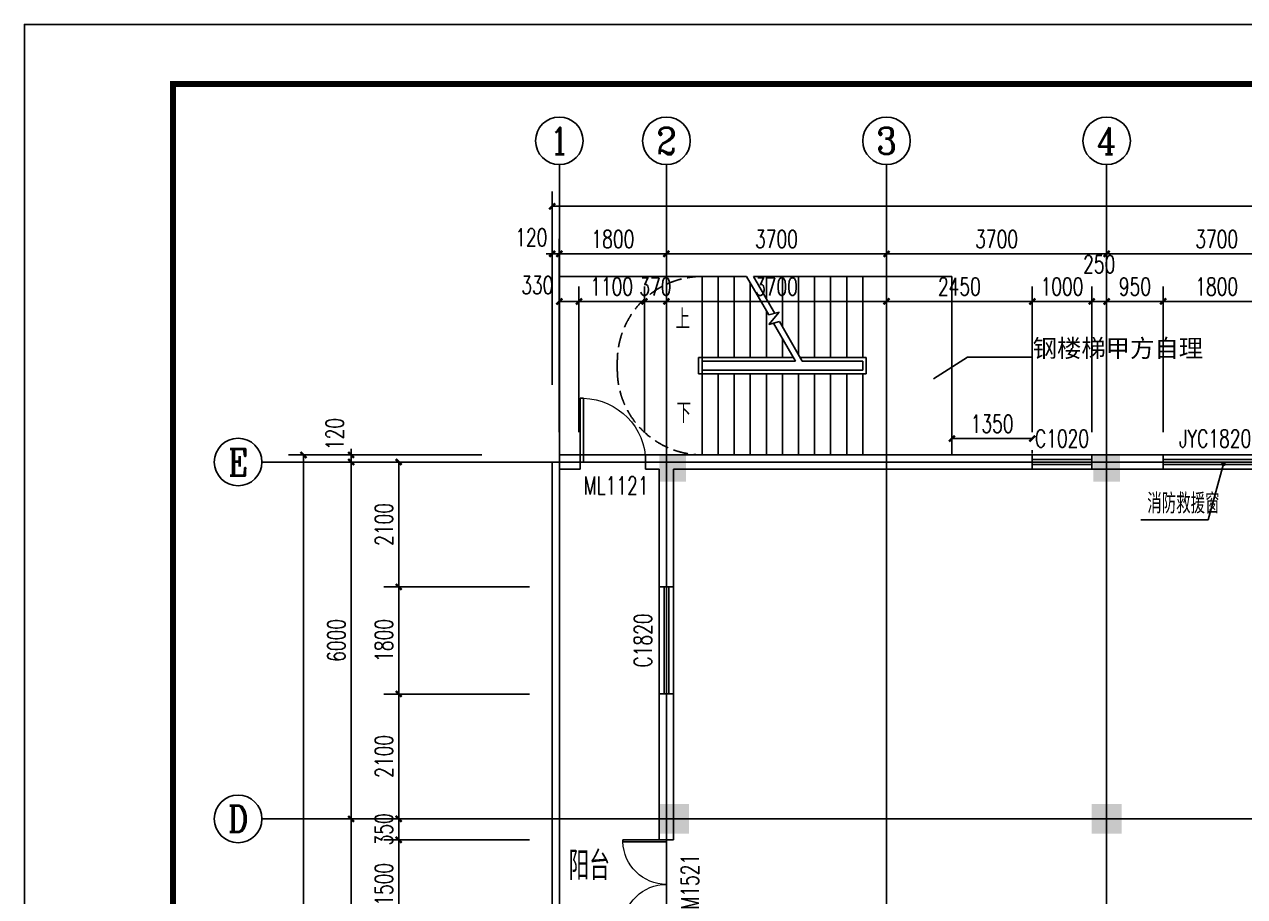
# Model space of a CAD drawing. Extents: x -522490 to 417652, y 450811 to 1108047.
# Drawn here: x 343352 to 363863, y 804583 to 819246 of the extents above; entities that cross this region are included whole.
import ezdxf
from ezdxf.enums import TextEntityAlignment as Align

# ---------------------------------------------------------------- set-up
doc = ezdxf.new("R2010")
doc.units = 0
doc.header["$LTSCALE"] = 1000
doc.header["$MEASUREMENT"] = 0
doc.linetypes.add('DASH', pattern=[0.35, 0.25, -0.1])
for name, color, linetype in [('46', 7, 'Continuous'), ('AXIS', 3, 'Continuous'), ('AXIS_TEXT', 7, 'Continuous'), ('COLU_HATCH', 2, 'Continuous'), ('DIM_LEAD', 3, 'Continuous'), ('DIM_SYMB', 3, 'Continuous'), ('DOTE', 1, 'Continuous'), ('PUB_DIM', 3, 'Continuous'), ('PUB_TEXT', 7, 'Continuous'), ('PUB_TITLE', 4, 'Continuous'), ('STAIR', 2, 'Continuous'), ('WALL', 9, 'Continuous'), ('WINDOW', 4, 'Continuous'), ('WINDOW_TEXT', 7, 'Continuous')]:
    doc.layers.add(name, color=color, linetype=linetype)
doc.styles.add('_TCH_AXIS', font='COMPLEX', dxfattribs={"bigfont": 'GBCBIG'})
doc.styles.add('_TCH_DIM', font='SIMPLEX', dxfattribs={"bigfont": 'GBCBIG'})
doc.styles.add('_TCH_DIM_T3', font='SIMPLEX', dxfattribs={"width": 0.705882, "bigfont": 'GBCBIG'})
doc.styles.add('_TCH_WINDOW', font='SIMPLEX', dxfattribs={"bigfont": 'GBCBIG'})
doc.styles.add('COMPLEX', font='COMPLEX')
doc.styles.get("Standard").update_dxf_attribs({"font": 'gbenor.shx', "bigfont": 'gbcbig.shx'})
doc.styles.add('宋体', font='')
doc.styles.get('宋体').set_extended_font_data('SimSun')
doc.dimstyles.new('_TCH_ARCH&&100', dxfattribs={"dimtxt": 297.5, "dimasz": 100, "dimexe": 250, "dimexo": 300, "dimgap": 100, "dimtad": 1, "dimdec": 0, "dimzin": 0, "dimdsep": 46, "dimtxsty": '_TCH_DIM_T3', "dimblk": 'ARCHTICK', "dimcen": 0.09, "dimclrt": 7, "dimazin": 2, "dimtfac": 1, "dimtdec": 0, "dimtix": 1, "dimtmove": 2, "dimatfit": 3, "dimfxl": 0, "dimtolj": 1, "dimtzin": 0, "dimarcsym": 0})

# ---------------------------------------------------------------- blocks, each defined once
blk = doc.blocks.new('zhu11')
at = {"layer": 'COLU_HATCH'}
for points in [[(232151, 815708), (232151, 816158), (231701, 816158), (231701, 815708)], [(239446, 815708), (239446, 816158), (238996, 816158), (238996, 815708)], [(232201, 809788), (232201, 810288), (231701, 810288), (231701, 809788)], [(239471, 809788), (239471, 810288), (238971, 810288), (238971, 809788)]]:
    blk.add_hatch(color=256, dxfattribs=at).paths.add_polyline_path(points)
blk = doc.blocks.new('GGGGG')
at = {"linetype": 'DASH'}
blk.add_lwpolyline([(353319, 849225), (353319, 849075)], dxfattribs=at)
for centre, start, end in [((354744, 849225), 89.9998, 180), ((354744, 849075), 180, 270.0002)]:
    blk.add_arc(centre, 1425, start, end, dxfattribs=at)
blk = doc.blocks.new('_ArchTick')
at = {"color": 0, "linetype": 'ByBlock', "const_width": 0.4}
blk.add_lwpolyline([(-0.5, -0.5), (0.5, 0.5)], dxfattribs=at)
blk = doc.blocks.new('*D242')
at = {"layer": 'Defpoints', "color": 0}
for p in [(358944, 812389), (360294, 812389), (360294, 812282)]:
    blk.add_point(p, dxfattribs=at)
at = {"layer": 'PUB_DIM', "color": 0, "lineweight": -2}
for p, q in [((358944, 812282), (360294, 812282)), ((358944, 812089), (358944, 812032)), ((360294, 812089), (360294, 812032))]:
    blk.add_line(p, q, dxfattribs=at)
at = {"layer": 'PUB_DIM', "color": 0, "lineweight": -2, "xscale": 100, "yscale": 100, "zscale": 100, "rotation": 180}
blk.add_blockref('_ArchTick', (358944, 812282), dxfattribs=at)
at = {"layer": 'PUB_DIM', "color": 0, "lineweight": -2, "xscale": 100, "yscale": 100, "zscale": 100}
blk.add_blockref('_ArchTick', (360294, 812282), dxfattribs=at)
at = {"layer": 'PUB_DIM', "color": 7, "insert": (359619, 812531), "char_height": 297.5, "attachment_point": 5, "style": '_TCH_DIM_T3'}
blk.add_mtext('\\A1;1350', dxfattribs=at)
blk = doc.blocks.new('*D418')
at = {"layer": 'AXIS', "color": 0, "lineweight": -2}
for p, q in [((351844, 805539), (349394, 805539)), ((349644, 804039), (349644, 805539)), ((351844, 804039), (349394, 804039))]:
    blk.add_line(p, q, dxfattribs=at)
at = {"layer": 'Defpoints', "color": 0}
for p in [(349644, 805539), (352144, 805539), (352144, 804039)]:
    blk.add_point(p, dxfattribs=at)
at = {"layer": 'AXIS', "color": 0, "lineweight": -2, "xscale": 100, "yscale": 100, "zscale": 100}
for p, rotation in [((349644, 805539), 90), ((349644, 804039), 270)]:
    blk.add_blockref('_ArchTick', p, dxfattribs=dict(at, rotation=rotation))
at = {"layer": 'AXIS', "color": 7, "insert": (349396, 804789), "char_height": 297.5, "attachment_point": 5, "rotation": 90, "style": '_TCH_DIM_T3'}
blk.add_mtext('\\A1;1500', dxfattribs=at)
blk = doc.blocks.new('*D419')
at = {"layer": 'AXIS', "color": 0, "lineweight": -2}
for p, q in [((351844, 805889), (349394, 805889)), ((349644, 805889), (349644, 805989)), ((349644, 805539), (349644, 805889)), ((351844, 805539), (349394, 805539)), ((349644, 805539), (349644, 805439))]:
    blk.add_line(p, q, dxfattribs=at)
at = {"layer": 'Defpoints', "color": 0}
for p in [(349644, 805889), (352144, 805889), (352144, 805539)]:
    blk.add_point(p, dxfattribs=at)
at = {"layer": 'AXIS', "color": 0, "lineweight": -2, "xscale": 100, "yscale": 100, "zscale": 100}
for p, rotation in [((349644, 805889), 270), ((349644, 805539), 90)]:
    blk.add_blockref('_ArchTick', p, dxfattribs=dict(at, rotation=rotation))
at = {"layer": 'AXIS', "color": 7, "insert": (349396, 805714), "char_height": 297.5, "attachment_point": 5, "rotation": 90, "style": '_TCH_DIM_T3'}
blk.add_mtext('\\A1;350', dxfattribs=at)
blk = doc.blocks.new('*D420')
at = {"layer": 'AXIS', "color": 0, "lineweight": -2}
for p, q in [((351844, 807989), (349394, 807989)), ((349644, 805889), (349644, 807989)), ((351844, 805889), (349394, 805889))]:
    blk.add_line(p, q, dxfattribs=at)
at = {"layer": 'Defpoints', "color": 0}
for p in [(349644, 807989), (352144, 807989), (352144, 805889)]:
    blk.add_point(p, dxfattribs=at)
at = {"layer": 'AXIS', "color": 0, "lineweight": -2, "xscale": 100, "yscale": 100, "zscale": 100}
for p, rotation in [((349644, 807989), 90), ((349644, 805889), 270)]:
    blk.add_blockref('_ArchTick', p, dxfattribs=dict(at, rotation=rotation))
at = {"layer": 'AXIS', "color": 7, "insert": (349396, 806939), "char_height": 297.5, "attachment_point": 5, "rotation": 90, "style": '_TCH_DIM_T3'}
blk.add_mtext('\\A1;2100', dxfattribs=at)
blk = doc.blocks.new('*D421')
at = {"layer": 'AXIS', "color": 0, "lineweight": -2}
for p, q in [((351844, 809789), (349394, 809789)), ((349644, 807989), (349644, 809789)), ((351844, 807989), (349394, 807989))]:
    blk.add_line(p, q, dxfattribs=at)
at = {"layer": 'Defpoints', "color": 0}
for p in [(349644, 809789), (352144, 809789), (352144, 807989)]:
    blk.add_point(p, dxfattribs=at)
at = {"layer": 'AXIS', "color": 0, "lineweight": -2, "xscale": 100, "yscale": 100, "zscale": 100}
for p, rotation in [((349644, 809789), 90), ((349644, 807989), 270)]:
    blk.add_blockref('_ArchTick', p, dxfattribs=dict(at, rotation=rotation))
at = {"layer": 'AXIS', "color": 7, "insert": (349396, 808889), "char_height": 297.5, "attachment_point": 5, "rotation": 90, "style": '_TCH_DIM_T3'}
blk.add_mtext('\\A1;1800', dxfattribs=at)
blk = doc.blocks.new('*D422')
at = {"layer": 'AXIS', "color": 0, "lineweight": -2}
for p, q in [((351844, 811889), (349394, 811889)), ((349644, 809789), (349644, 811889)), ((351844, 809789), (349394, 809789))]:
    blk.add_line(p, q, dxfattribs=at)
at = {"layer": 'Defpoints', "color": 0}
for p in [(349644, 811889), (352144, 811889), (352144, 809789)]:
    blk.add_point(p, dxfattribs=at)
at = {"layer": 'AXIS', "color": 0, "lineweight": -2, "xscale": 100, "yscale": 100, "zscale": 100}
for p, rotation in [((349644, 811889), 90), ((349644, 809789), 270)]:
    blk.add_blockref('_ArchTick', p, dxfattribs=dict(at, rotation=rotation))
at = {"layer": 'AXIS', "color": 7, "insert": (349396, 810839), "char_height": 297.5, "attachment_point": 5, "rotation": 90, "style": '_TCH_DIM_T3'}
blk.add_mtext('\\A1;2100', dxfattribs=at)
blk = doc.blocks.new('*D426')
at = {"layer": 'AXIS', "color": 0, "lineweight": -2}
for p, q in [((351044, 805889), (348594, 805889)), ((348844, 799489), (348844, 805889)), ((351044, 799489), (348594, 799489))]:
    blk.add_line(p, q, dxfattribs=at)
at = {"layer": 'Defpoints', "color": 0}
for p in [(348844, 805889), (351344, 805889), (351344, 799489)]:
    blk.add_point(p, dxfattribs=at)
at = {"layer": 'AXIS', "color": 0, "lineweight": -2, "xscale": 100, "yscale": 100, "zscale": 100}
for p, rotation in [((348844, 805889), 90), ((348844, 799489), 270)]:
    blk.add_blockref('_ArchTick', p, dxfattribs=dict(at, rotation=rotation))
at = {"layer": 'AXIS', "color": 7, "insert": (348596, 802689), "char_height": 297.5, "attachment_point": 5, "rotation": 90, "style": '_TCH_DIM_T3'}
blk.add_mtext('\\A1;6400', dxfattribs=at)
blk = doc.blocks.new('*D427')
at = {"layer": 'AXIS', "color": 0, "lineweight": -2}
for p, q in [((351044, 811889), (348594, 811889)), ((348844, 805889), (348844, 811889)), ((351044, 805889), (348594, 805889))]:
    blk.add_line(p, q, dxfattribs=at)
at = {"layer": 'Defpoints', "color": 0}
for p in [(348844, 811889), (351344, 811889), (351344, 805889)]:
    blk.add_point(p, dxfattribs=at)
at = {"layer": 'AXIS', "color": 0, "lineweight": -2, "xscale": 100, "yscale": 100, "zscale": 100}
for p, rotation in [((348844, 811889), 90), ((348844, 805889), 270)]:
    blk.add_blockref('_ArchTick', p, dxfattribs=dict(at, rotation=rotation))
at = {"layer": 'AXIS', "color": 7, "insert": (348596, 808889), "char_height": 297.5, "attachment_point": 5, "rotation": 90, "style": '_TCH_DIM_T3'}
blk.add_mtext('\\A1;6000', dxfattribs=at)
blk = doc.blocks.new('*D428')
at = {"layer": 'AXIS', "color": 0, "lineweight": -2}
for p, q in [((348844, 812009), (348844, 812109)), ((351044, 812009), (348594, 812009)), ((351044, 811889), (348594, 811889)), ((348844, 811889), (348844, 812009)), ((348844, 811889), (348844, 811789))]:
    blk.add_line(p, q, dxfattribs=at)
at = {"layer": 'Defpoints', "color": 0}
for p in [(348844, 812009), (351344, 812009), (351344, 811889)]:
    blk.add_point(p, dxfattribs=at)
at = {"layer": 'AXIS', "color": 0, "lineweight": -2, "xscale": 100, "yscale": 100, "zscale": 100}
for p, rotation in [((348844, 812009), 270), ((348844, 811889), 90)]:
    blk.add_blockref('_ArchTick', p, dxfattribs=dict(at, rotation=rotation))
at = {"layer": 'AXIS', "color": 7, "insert": (348569, 812359), "char_height": 297.5, "attachment_point": 5, "rotation": 90, "style": '_TCH_DIM_T3'}
blk.add_mtext('\\A1;120', dxfattribs=at)
blk = doc.blocks.new('*D429')
at = {"layer": 'AXIS', "color": 0, "lineweight": -2}
for p, q in [((351044, 812009), (347794, 812009)), ((348044, 784769), (348044, 812009)), ((351044, 784769), (347794, 784769))]:
    blk.add_line(p, q, dxfattribs=at)
at = {"layer": 'Defpoints', "color": 0}
for p in [(348044, 812009), (351344, 812009), (351344, 784769)]:
    blk.add_point(p, dxfattribs=at)
at = {"layer": 'AXIS', "color": 0, "lineweight": -2, "xscale": 100, "yscale": 100, "zscale": 100}
for p, rotation in [((348044, 812009), 90), ((348044, 784769), 270)]:
    blk.add_blockref('_ArchTick', p, dxfattribs=dict(at, rotation=rotation))
at = {"layer": 'AXIS', "color": 7, "insert": (347796, 798389), "char_height": 297.5, "attachment_point": 5, "rotation": 90, "style": '_TCH_DIM_T3'}
blk.add_mtext('\\A1;27240', dxfattribs=at)
blk = doc.blocks.new('*D430')
at = {"layer": 'AXIS', "color": 0, "lineweight": -2}
for p, q in [((352344, 812389), (352344, 814839)), ((352674, 812389), (352674, 814839)), ((352344, 814589), (352674, 814589))]:
    blk.add_line(p, q, dxfattribs=at)
at = {"layer": 'Defpoints', "color": 0}
for p in [(352674, 814589), (352344, 812089), (352674, 812089)]:
    blk.add_point(p, dxfattribs=at)
at = {"layer": 'AXIS', "color": 0, "lineweight": -2, "xscale": 100, "yscale": 100, "zscale": 100, "rotation": 180}
blk.add_blockref('_ArchTick', (352344, 814589), dxfattribs=at)
at = {"layer": 'AXIS', "color": 0, "lineweight": -2, "xscale": 100, "yscale": 100, "zscale": 100}
blk.add_blockref('_ArchTick', (352674, 814589), dxfattribs=at)
at = {"layer": 'AXIS', "color": 7, "insert": (351974, 814864), "char_height": 297.5, "attachment_point": 5, "style": '_TCH_DIM_T3'}
blk.add_mtext('\\A1;330', dxfattribs=at)
blk = doc.blocks.new('*D431')
at = {"layer": 'AXIS', "color": 0, "lineweight": -2}
for p, q in [((352674, 812389), (352674, 814839)), ((353774, 812389), (353774, 814839)), ((352674, 814589), (353774, 814589))]:
    blk.add_line(p, q, dxfattribs=at)
at = {"layer": 'Defpoints', "color": 0}
for p in [(353774, 814589), (352674, 812089), (353774, 812089)]:
    blk.add_point(p, dxfattribs=at)
at = {"layer": 'AXIS', "color": 0, "lineweight": -2, "xscale": 100, "yscale": 100, "zscale": 100, "rotation": 180}
blk.add_blockref('_ArchTick', (352674, 814589), dxfattribs=at)
at = {"layer": 'AXIS', "color": 0, "lineweight": -2, "xscale": 100, "yscale": 100, "zscale": 100}
blk.add_blockref('_ArchTick', (353774, 814589), dxfattribs=at)
at = {"layer": 'AXIS', "color": 7, "insert": (353224, 814838), "char_height": 297.5, "attachment_point": 5, "style": '_TCH_DIM_T3'}
blk.add_mtext('\\A1;1100', dxfattribs=at)
blk = doc.blocks.new('*D432')
at = {"layer": 'AXIS', "color": 0, "lineweight": -2}
for p, q in [((353774, 812389), (353774, 814839)), ((354144, 812389), (354144, 814839)), ((353774, 814589), (353674, 814589)), ((353774, 814589), (354144, 814589)), ((354144, 814589), (354244, 814589))]:
    blk.add_line(p, q, dxfattribs=at)
at = {"layer": 'Defpoints', "color": 0}
for p in [(354144, 814589), (353774, 812089), (354144, 812089)]:
    blk.add_point(p, dxfattribs=at)
at = {"layer": 'AXIS', "color": 0, "lineweight": -2, "xscale": 100, "yscale": 100, "zscale": 100}
blk.add_blockref('_ArchTick', (353774, 814589), dxfattribs=at)
at = {"layer": 'AXIS', "color": 0, "lineweight": -2, "xscale": 100, "yscale": 100, "zscale": 100, "rotation": 180}
blk.add_blockref('_ArchTick', (354144, 814589), dxfattribs=at)
at = {"layer": 'AXIS', "color": 7, "insert": (353959, 814838), "char_height": 297.5, "attachment_point": 5, "style": '_TCH_DIM_T3'}
blk.add_mtext('\\A1;370', dxfattribs=at)
blk = doc.blocks.new('*D433')
at = {"layer": 'AXIS', "color": 0, "lineweight": -2}
for p, q in [((354144, 812389), (354144, 814839)), ((357844, 812389), (357844, 814839)), ((354144, 814589), (357844, 814589))]:
    blk.add_line(p, q, dxfattribs=at)
at = {"layer": 'Defpoints', "color": 0}
for p in [(357844, 814589), (354144, 812089), (357844, 812089)]:
    blk.add_point(p, dxfattribs=at)
at = {"layer": 'AXIS', "color": 0, "lineweight": -2, "xscale": 100, "yscale": 100, "zscale": 100, "rotation": 180}
blk.add_blockref('_ArchTick', (354144, 814589), dxfattribs=at)
at = {"layer": 'AXIS', "color": 0, "lineweight": -2, "xscale": 100, "yscale": 100, "zscale": 100}
blk.add_blockref('_ArchTick', (357844, 814589), dxfattribs=at)
at = {"layer": 'AXIS', "color": 7, "insert": (355994, 814838), "char_height": 297.5, "attachment_point": 5, "style": '_TCH_DIM_T3'}
blk.add_mtext('\\A1;3700', dxfattribs=at)
blk = doc.blocks.new('*D434')
at = {"layer": 'AXIS', "color": 0, "lineweight": -2}
for p, q in [((357844, 812389), (357844, 814839)), ((360294, 812389), (360294, 814839)), ((357844, 814589), (360294, 814589))]:
    blk.add_line(p, q, dxfattribs=at)
at = {"layer": 'Defpoints', "color": 0}
for p in [(360294, 814589), (357844, 812089), (360294, 812089)]:
    blk.add_point(p, dxfattribs=at)
at = {"layer": 'AXIS', "color": 0, "lineweight": -2, "xscale": 100, "yscale": 100, "zscale": 100, "rotation": 180}
blk.add_blockref('_ArchTick', (357844, 814589), dxfattribs=at)
at = {"layer": 'AXIS', "color": 0, "lineweight": -2, "xscale": 100, "yscale": 100, "zscale": 100}
blk.add_blockref('_ArchTick', (360294, 814589), dxfattribs=at)
at = {"layer": 'AXIS', "color": 7, "insert": (359069, 814838), "char_height": 297.5, "attachment_point": 5, "style": '_TCH_DIM_T3'}
blk.add_mtext('\\A1;2450', dxfattribs=at)
blk = doc.blocks.new('*D435')
at = {"layer": 'AXIS', "color": 0, "lineweight": -2}
for p, q in [((360294, 812389), (360294, 814839)), ((361294, 812389), (361294, 814839)), ((360294, 814589), (361294, 814589))]:
    blk.add_line(p, q, dxfattribs=at)
at = {"layer": 'Defpoints', "color": 0}
for p in [(361294, 814589), (360294, 812089), (361294, 812089)]:
    blk.add_point(p, dxfattribs=at)
at = {"layer": 'AXIS', "color": 0, "lineweight": -2, "xscale": 100, "yscale": 100, "zscale": 100, "rotation": 180}
blk.add_blockref('_ArchTick', (360294, 814589), dxfattribs=at)
at = {"layer": 'AXIS', "color": 0, "lineweight": -2, "xscale": 100, "yscale": 100, "zscale": 100}
blk.add_blockref('_ArchTick', (361294, 814589), dxfattribs=at)
at = {"layer": 'AXIS', "color": 7, "insert": (360794, 814838), "char_height": 297.5, "attachment_point": 5, "style": '_TCH_DIM_T3'}
blk.add_mtext('\\A1;1000', dxfattribs=at)
blk = doc.blocks.new('*D436')
at = {"layer": 'AXIS', "color": 0, "lineweight": -2}
for p, q in [((361294, 812389), (361294, 814839)), ((361544, 812389), (361544, 814839)), ((361294, 814589), (361544, 814589))]:
    blk.add_line(p, q, dxfattribs=at)
at = {"layer": 'Defpoints', "color": 0}
for p in [(361544, 814589), (361294, 812089), (361544, 812089)]:
    blk.add_point(p, dxfattribs=at)
at = {"layer": 'AXIS', "color": 0, "lineweight": -2, "xscale": 100, "yscale": 100, "zscale": 100, "rotation": 180}
blk.add_blockref('_ArchTick', (361294, 814589), dxfattribs=at)
at = {"layer": 'AXIS', "color": 0, "lineweight": -2, "xscale": 100, "yscale": 100, "zscale": 100}
blk.add_blockref('_ArchTick', (361544, 814589), dxfattribs=at)
at = {"layer": 'AXIS', "color": 7, "insert": (361419, 815214), "char_height": 297.5, "attachment_point": 5, "style": '_TCH_DIM_T3'}
blk.add_mtext('\\A1;250', dxfattribs=at)
blk = doc.blocks.new('*D437')
at = {"layer": 'AXIS', "color": 0, "lineweight": -2}
for p, q in [((361544, 812389), (361544, 814839)), ((362494, 812389), (362494, 814839)), ((361544, 814589), (362494, 814589))]:
    blk.add_line(p, q, dxfattribs=at)
at = {"layer": 'Defpoints', "color": 0}
for p in [(362494, 814589), (361544, 812089), (362494, 812089)]:
    blk.add_point(p, dxfattribs=at)
at = {"layer": 'AXIS', "color": 0, "lineweight": -2, "xscale": 100, "yscale": 100, "zscale": 100, "rotation": 180}
blk.add_blockref('_ArchTick', (361544, 814589), dxfattribs=at)
at = {"layer": 'AXIS', "color": 0, "lineweight": -2, "xscale": 100, "yscale": 100, "zscale": 100}
blk.add_blockref('_ArchTick', (362494, 814589), dxfattribs=at)
at = {"layer": 'AXIS', "color": 7, "insert": (362019, 814838), "char_height": 297.5, "attachment_point": 5, "style": '_TCH_DIM_T3'}
blk.add_mtext('\\A1;950', dxfattribs=at)
blk = doc.blocks.new('*D438')
at = {"layer": 'AXIS', "color": 0, "lineweight": -2}
for p, q in [((362494, 812389), (362494, 814839)), ((364294, 812389), (364294, 814839)), ((362494, 814589), (364294, 814589))]:
    blk.add_line(p, q, dxfattribs=at)
at = {"layer": 'Defpoints', "color": 0}
for p in [(364294, 814589), (362494, 812089), (364294, 812089)]:
    blk.add_point(p, dxfattribs=at)
at = {"layer": 'AXIS', "color": 0, "lineweight": -2, "xscale": 100, "yscale": 100, "zscale": 100, "rotation": 180}
blk.add_blockref('_ArchTick', (362494, 814589), dxfattribs=at)
at = {"layer": 'AXIS', "color": 0, "lineweight": -2, "xscale": 100, "yscale": 100, "zscale": 100}
blk.add_blockref('_ArchTick', (364294, 814589), dxfattribs=at)
at = {"layer": 'AXIS', "color": 7, "insert": (363394, 814838), "char_height": 297.5, "attachment_point": 5, "style": '_TCH_DIM_T3'}
blk.add_mtext('\\A1;1800', dxfattribs=at)
blk = doc.blocks.new('*D459')
at = {"layer": 'AXIS', "color": 0, "lineweight": -2}
for p, q in [((352224, 813189), (352224, 815639)), ((352344, 813189), (352344, 815639)), ((352224, 815389), (352124, 815389)), ((352224, 815389), (352344, 815389)), ((352344, 815389), (352444, 815389))]:
    blk.add_line(p, q, dxfattribs=at)
at = {"layer": 'Defpoints', "color": 0}
for p in [(352344, 815389), (352224, 812889), (352344, 812889)]:
    blk.add_point(p, dxfattribs=at)
at = {"layer": 'AXIS', "color": 0, "lineweight": -2, "xscale": 100, "yscale": 100, "zscale": 100}
blk.add_blockref('_ArchTick', (352224, 815389), dxfattribs=at)
at = {"layer": 'AXIS', "color": 0, "lineweight": -2, "xscale": 100, "yscale": 100, "zscale": 100, "rotation": 180}
blk.add_blockref('_ArchTick', (352344, 815389), dxfattribs=at)
at = {"layer": 'AXIS', "color": 7, "insert": (351874, 815664), "char_height": 297.5, "attachment_point": 5, "style": '_TCH_DIM_T3'}
blk.add_mtext('\\A1;120', dxfattribs=at)
blk = doc.blocks.new('*D460')
at = {"layer": 'AXIS', "color": 0, "lineweight": -2}
for p, q in [((352344, 813189), (352344, 815639)), ((354144, 813189), (354144, 815639)), ((352344, 815389), (354144, 815389))]:
    blk.add_line(p, q, dxfattribs=at)
at = {"layer": 'Defpoints', "color": 0}
for p in [(354144, 815389), (352344, 812889), (354144, 812889)]:
    blk.add_point(p, dxfattribs=at)
at = {"layer": 'AXIS', "color": 0, "lineweight": -2, "xscale": 100, "yscale": 100, "zscale": 100, "rotation": 180}
blk.add_blockref('_ArchTick', (352344, 815389), dxfattribs=at)
at = {"layer": 'AXIS', "color": 0, "lineweight": -2, "xscale": 100, "yscale": 100, "zscale": 100}
blk.add_blockref('_ArchTick', (354144, 815389), dxfattribs=at)
at = {"layer": 'AXIS', "color": 7, "insert": (353244, 815638), "char_height": 297.5, "attachment_point": 5, "style": '_TCH_DIM_T3'}
blk.add_mtext('\\A1;1800', dxfattribs=at)
blk = doc.blocks.new('*D461')
at = {"layer": 'AXIS', "color": 0, "lineweight": -2}
for p, q in [((354144, 813189), (354144, 815639)), ((357844, 813189), (357844, 815639)), ((354144, 815389), (357844, 815389))]:
    blk.add_line(p, q, dxfattribs=at)
at = {"layer": 'Defpoints', "color": 0}
for p in [(357844, 815389), (354144, 812889), (357844, 812889)]:
    blk.add_point(p, dxfattribs=at)
at = {"layer": 'AXIS', "color": 0, "lineweight": -2, "xscale": 100, "yscale": 100, "zscale": 100, "rotation": 180}
blk.add_blockref('_ArchTick', (354144, 815389), dxfattribs=at)
at = {"layer": 'AXIS', "color": 0, "lineweight": -2, "xscale": 100, "yscale": 100, "zscale": 100}
blk.add_blockref('_ArchTick', (357844, 815389), dxfattribs=at)
at = {"layer": 'AXIS', "color": 7, "insert": (355994, 815638), "char_height": 297.5, "attachment_point": 5, "style": '_TCH_DIM_T3'}
blk.add_mtext('\\A1;3700', dxfattribs=at)
blk = doc.blocks.new('*D462')
at = {"layer": 'AXIS', "color": 0, "lineweight": -2}
for p, q in [((357844, 813189), (357844, 815639)), ((361544, 813189), (361544, 815639)), ((357844, 815389), (361544, 815389))]:
    blk.add_line(p, q, dxfattribs=at)
at = {"layer": 'Defpoints', "color": 0}
for p in [(361544, 815389), (357844, 812889), (361544, 812889)]:
    blk.add_point(p, dxfattribs=at)
at = {"layer": 'AXIS', "color": 0, "lineweight": -2, "xscale": 100, "yscale": 100, "zscale": 100, "rotation": 180}
blk.add_blockref('_ArchTick', (357844, 815389), dxfattribs=at)
at = {"layer": 'AXIS', "color": 0, "lineweight": -2, "xscale": 100, "yscale": 100, "zscale": 100}
blk.add_blockref('_ArchTick', (361544, 815389), dxfattribs=at)
at = {"layer": 'AXIS', "color": 7, "insert": (359694, 815638), "char_height": 297.5, "attachment_point": 5, "style": '_TCH_DIM_T3'}
blk.add_mtext('\\A1;3700', dxfattribs=at)
blk = doc.blocks.new('*D463')
at = {"layer": 'AXIS', "color": 0, "lineweight": -2}
for p, q in [((361544, 813189), (361544, 815639)), ((365244, 813189), (365244, 815639)), ((361544, 815389), (365244, 815389))]:
    blk.add_line(p, q, dxfattribs=at)
at = {"layer": 'Defpoints', "color": 0}
for p in [(365244, 815389), (361544, 812889), (365244, 812889)]:
    blk.add_point(p, dxfattribs=at)
at = {"layer": 'AXIS', "color": 0, "lineweight": -2, "xscale": 100, "yscale": 100, "zscale": 100, "rotation": 180}
blk.add_blockref('_ArchTick', (361544, 815389), dxfattribs=at)
at = {"layer": 'AXIS', "color": 0, "lineweight": -2, "xscale": 100, "yscale": 100, "zscale": 100}
blk.add_blockref('_ArchTick', (365244, 815389), dxfattribs=at)
at = {"layer": 'AXIS', "color": 7, "insert": (363394, 815638), "char_height": 297.5, "attachment_point": 5, "style": '_TCH_DIM_T3'}
blk.add_mtext('\\A1;3700', dxfattribs=at)
blk = doc.blocks.new('*D472')
at = {"layer": 'AXIS', "color": 0, "lineweight": -2}
for p, q in [((352224, 813189), (352224, 816439)), ((389464, 813189), (389464, 816439)), ((352224, 816189), (389464, 816189))]:
    blk.add_line(p, q, dxfattribs=at)
at = {"layer": 'Defpoints', "color": 0}
for p in [(389464, 816189), (352224, 812889), (389464, 812889)]:
    blk.add_point(p, dxfattribs=at)
at = {"layer": 'AXIS', "color": 0, "lineweight": -2, "xscale": 100, "yscale": 100, "zscale": 100, "rotation": 180}
blk.add_blockref('_ArchTick', (352224, 816189), dxfattribs=at)
at = {"layer": 'AXIS', "color": 0, "lineweight": -2, "xscale": 100, "yscale": 100, "zscale": 100}
blk.add_blockref('_ArchTick', (389464, 816189), dxfattribs=at)
at = {"layer": 'AXIS', "color": 7, "insert": (370844, 816438), "char_height": 297.5, "attachment_point": 5, "style": '_TCH_DIM_T3'}
blk.add_mtext('\\A1;37240', dxfattribs=at)
blk = doc.blocks.new('$TCHSYS$WIN2D')
for p, q in [((-0.5, 0.5), (0.5, 0.5)), ((-0.5, 0.5), (-0.5, -0.5)), ((0.5, 0.5), (0.5, -0.5)), ((0.5, 0.167), (-0.5, 0.167)), ((0.5, -0.167), (-0.5, -0.167)), ((-0.5, -0.5), (0.5, -0.5))]:
    blk.add_line(p, q)
blk = doc.blocks.new('$DorLib2D$00000001')
for p, q in [((0.45, 0.975), (0.5, 0.975)), ((0.45, 0), (0.45, 0.975)), ((0.5, 0), (0.5, 0.975)), ((0.5, 0), (0.45, 0))]:
    blk.add_line(p, q)
at = {"lineweight": 13}
blk.add_arc((0.475, 0), 0.975, 91.4693, 180, dxfattribs=at)
blk = doc.blocks.new('$DorLib2D$00000002')
for p, q in [((-0.5, 0), (-0.5, 0.4875)), ((-0.475, 0.4875), (-0.5, 0.4875)), ((-0.475, 0), (-0.475, 0.4875)), ((0.475, 0), (0.475, 0.4875)), ((0.475, 0.4875), (0.5, 0.4875)), ((0.5, 0), (0.5, 0.4875)), ((-0.5, 0), (-0.475, 0)), ((0.5, 0), (0.475, 0))]:
    blk.add_line(p, q)
at = {"lineweight": 13}
for centre, start, end in [((-0.4875, 0), 0, 88.53072), ((0.4875, 0), 91.46928, 180)]:
    blk.add_arc(centre, 0.4875, start, end, dxfattribs=at)
blk = doc.blocks.new('_AXISO')
blk.add_circle((0, 0), 0.5)
at = {"layer": 'AXIS_TEXT', "style": 'COMPLEX', "width": 1.041667}
blk.add_attdef('A', text='', height=0.56, dxfattribs=at).set_placement((-0.25, -0.28), (0.25, -0.28), align=Align.FIT)

msp = doc.modelspace()

# ---------------------------------------------------------------- linework, layer by layer
msp.add_line((357614.3, 812009.2), (359114.3, 812009.2))
msp.add_lwpolyline([(352344.3, 812009.2), (352344.3, 815009.2), (354744.3, 815009.2), (354744.3, 812009.2)], close=True)
for points in [[(360301, 813651.5), (359207.5, 813651.5), (358632.2, 813286)], [(352224.3, 811889.2), (352224.3, 792769.2)], [(352344.3, 811889.2), (352344.3, 792889.2)]]:
    msp.add_lwpolyline(points)
at = {"layer": 'AXIS'}
for p, q in [((352344.3, 812889.2), (352344.3, 816889.2)), ((354144.3, 812889.2), (354144.3, 816889.2)), ((357844.3, 812889.2), (357844.3, 816889.2)), ((361544.3, 812889.2), (361544.3, 816889.2)), ((351344.3, 811889.2), (347344.3, 811889.2)), ((351344.3, 805889.2), (347344.3, 805889.2))]:
    msp.add_line(p, q, dxfattribs=at)
at = {"layer": 'DIM_LEAD'}
for p, q in [((363507.4, 811857.6), (363249, 810918.9)), ((363249, 810918.9), (362121.5, 810918.9))]:
    msp.add_line(p, q, dxfattribs=at)
at = {"layer": 'DIM_LEAD', "const_width": 40}
msp.add_lwpolyline([(363512.7, 811876.9, 1), (363502.1, 811838.3, 1)], format="xyb", close=True, dxfattribs=at)
at = {"layer": 'DIM_SYMB'}
for points in [[(354609.3, 814296.7, 0, 0, 0), (355524.3, 814296.7, 80, 0, 0), (355824.3, 814296.7, 0, 0, 0)], [(354609.3, 812721.7, 0, 0, 0), (358194.3, 812721.7, 0, 0, 0), (358194.3, 814296.7, 0, 0, 0), (356394.3, 814296.7, 80, 0, 0), (356094.3, 814296.7, 0, 0, 0)]]:
    msp.add_lwpolyline(points, format="xyseb", dxfattribs=at)
at = {"layer": 'DOTE'}
for p, q in [((352344.3, 783511.7), (352344.3, 812889.2)), ((354144.3, 783511.7), (354144.3, 812889.2)), ((357844.3, 783511.7), (357844.3, 812889.2)), ((361544.3, 783511.7), (361544.3, 812889.2)), ((351344.3, 811889.2), (390100.6, 811889.2)), ((351344.3, 805889.2), (390100.6, 805889.2))]:
    msp.add_line(p, q, dxfattribs=at)
at = {"layer": 'PUB_TITLE'}
msp.add_lwpolyline([(343352.5, 777246.1), (402752.5, 777246.1), (402752.5, 819246.1), (343352.5, 819246.1)], close=True, dxfattribs=at)
at = {"layer": 'PUB_TITLE', "const_width": 100}
msp.add_lwpolyline([(345852.5, 778246.1), (401752.5, 778246.1), (401752.5, 818246.1), (345852.5, 818246.1)], close=True, dxfattribs=at)
at = {"layer": 'STAIR'}
for p, q in [((354744.3, 815009.2), (355490.3, 815009.2)), ((354744.3, 815009.2), (354744.3, 813644.2)), ((355014.3, 815009.2), (355014.3, 813644.2)), ((355284.3, 815009.2), (355284.3, 813644.2)), ((355490.3, 815009.2), (355864.4, 814361.1)), ((355554.3, 814898.2), (355554.3, 813644.2)), ((355605.7, 815009.2), (357444.3, 815009.2)), ((355605.7, 815009.2), (355964.4, 814387.9)), ((355824.3, 815009.2), (355824.3, 814630.5)), ((356094.3, 815009.2), (356094.3, 814162.9)), ((356364.3, 815009.2), (356364.3, 813695.2)), ((356634.3, 815009.2), (356634.3, 813644.2)), ((356904.3, 815009.2), (356904.3, 813644.2)), ((357174.3, 815009.2), (357174.3, 813644.2)), ((357444.3, 815009.2), (357444.3, 813644.2)), ((358944.3, 815009.2), (357444.3, 815009.2)), ((357444.3, 815009.2), (357444.3, 813644.2)), ((358944.3, 812009.2), (358944.3, 815009.2)), ((355824.3, 814430.5), (355824.3, 813644.2)), ((356036.8, 814407.3), (355863.9, 814201.2)), ((355864.4, 814361.1), (356036.8, 814407.3)), ((355863.9, 814201.2), (356044.3, 814249.6)), ((355944.3, 814222.8), (356313, 813584.2)), ((356044.3, 814249.6), (356428.4, 813584.2)), ((356094.3, 813962.9), (356094.3, 813644.2)), ((354684.3, 813374.2), (354684.3, 813644.2)), ((354684.3, 813644.2), (356278.3, 813644.2)), ((354744.3, 813584.2), (356313, 813584.2)), ((354744.3, 813434.2), (354744.3, 813584.2)), ((354744.3, 813584.2), (356313, 813584.2)), ((354744.3, 813584.2), (354744.3, 813434.2)), ((356393.8, 813644.2), (357504.3, 813644.2)), ((356428.4, 813584.2), (357444.3, 813584.2)), ((356428.4, 813584.2), (357444.3, 813584.2)), ((357444.3, 813584.2), (357444.3, 813434.2)), ((357444.3, 813584.2), (357444.3, 813434.2)), ((357504.3, 813644.2), (357504.3, 813374.2)), ((357504.3, 813374.2), (354684.3, 813374.2)), ((357444.3, 813434.2), (354744.3, 813434.2)), ((357444.3, 813434.2), (354744.3, 813434.2)), ((354744.3, 812009.2), (354744.3, 813374.2)), ((355014.3, 812009.2), (355014.3, 813374.2)), ((355284.3, 812009.2), (355284.3, 813374.2)), ((355554.3, 812009.2), (355554.3, 813374.2)), ((355824.3, 812009.2), (355824.3, 813374.2)), ((356094.3, 812009.2), (356094.3, 813374.2)), ((356364.3, 812009.2), (356364.3, 813374.2)), ((356634.3, 812009.2), (356634.3, 813374.2)), ((356904.3, 812009.2), (356904.3, 813374.2)), ((357174.3, 812009.2), (357174.3, 813374.2)), ((357444.3, 812009.2), (357444.3, 813374.2)), ((357444.3, 813374.2), (357444.3, 812009.2)), ((357444.3, 812009.2), (354744.3, 812009.2)), ((357444.3, 812009.2), (358944.3, 812009.2))]:
    msp.add_line(p, q, dxfattribs=at)
at = {"layer": 'WALL', "color": 5}
for p, q in [((352694.3, 812009.2), (352344.3, 812009.2)), ((352344.3, 812009.2), (352344.3, 811769.2)), ((352694.3, 811769.2), (352694.3, 812009.2)), ((354144.3, 812009.2), (353794.3, 812009.2)), ((353794.3, 812009.2), (353794.3, 811769.2)), ((360294.3, 812009.2), (354144.3, 812009.2)), ((360294.3, 811769.2), (360294.3, 812009.2)), ((362494.3, 812009.2), (361294.3, 812009.2)), ((361294.3, 812009.2), (361294.3, 811769.2)), ((362494.3, 811769.2), (362494.3, 812009.2)), ((352344.3, 811769.2), (352694.3, 811769.2)), ((353794.3, 811769.2), (354024.3, 811769.2)), ((354024.3, 811769.2), (354024.3, 809789.2)), ((354264.3, 811769.2), (360294.3, 811769.2)), ((354264.3, 809789.2), (354264.3, 811769.2)), ((361294.3, 811769.2), (362494.3, 811769.2)), ((354024.3, 809789.2), (354264.3, 809789.2)), ((354264.3, 807989.2), (354024.3, 807989.2)), ((354024.3, 807989.2), (354024.3, 805539.2)), ((354264.3, 805539.2), (354264.3, 807989.2)), ((354024.3, 805539.2), (354264.3, 805539.2))]:
    msp.add_line(p, q, dxfattribs=at)

# ---------------------------------------------------------------- block references
for name, p in [('GGGGG', (0, -35640.8)), ('zhu11', (122323.8, -4148.8))]:
    msp.add_blockref(name, p)
at = {"layer": 'AXIS'}
ref = msp.add_blockref('_AXISO', (352344.3, 817289.2), dxfattribs=dict(at, xscale=800, yscale=800, zscale=800))
ref.add_attrib('A', '1', dxfattribs={"layer": 'AXIS_TEXT', "height": 451.1, "style": '_TCH_AXIS', "width": 1.716475}).set_placement((352178.4, 817063.6), (352510.3, 817063.6), align=Align.FIT)
ref = msp.add_blockref('_AXISO', (354144.3, 817289.2), dxfattribs=dict(at, xscale=800, yscale=800, zscale=800))
ref.add_attrib('A', '2', dxfattribs={"layer": 'AXIS_TEXT', "height": 450.2, "style": '_TCH_AXIS', "width": 1.109827}).set_placement((353977.8, 817064.1), (354310.9, 817064.1), align=Align.FIT)
ref = msp.add_blockref('_AXISO', (357844.3, 817289.2), dxfattribs=dict(at, xscale=800, yscale=800, zscale=800))
ref.add_attrib('A', '3', dxfattribs={"layer": 'AXIS_TEXT', "height": 452, "style": '_TCH_AXIS', "width": 1.097143}).set_placement((357679, 817063.2), (358009.7, 817063.2), align=Align.FIT)
ref = msp.add_blockref('_AXISO', (361544.3, 817289.2), dxfattribs=dict(at, xscale=800, yscale=800, zscale=800))
ref.add_attrib('A', '4', dxfattribs={"layer": 'AXIS_TEXT', "height": 450.2, "style": '_TCH_AXIS', "width": 0.971098}).set_placement((361377.8, 817064.1), (361710.9, 817064.1), align=Align.FIT)
ref = msp.add_blockref('_AXISO', (346944.3, 811889.2), dxfattribs=dict(at, xscale=800, yscale=800, zscale=800))
ref.add_attrib('A', 'E', dxfattribs={"layer": 'AXIS_TEXT', "height": 448.3, "style": '_TCH_AXIS', "width": 0.982456}).set_placement((346776.6, 811665), (347112.1, 811665), align=Align.FIT)
ref = msp.add_blockref('_AXISO', (346944.3, 805889.2), dxfattribs=dict(at, xscale=800, yscale=800, zscale=800))
ref.add_attrib('A', 'D', dxfattribs={"layer": 'AXIS_TEXT', "height": 448.3, "style": '_TCH_AXIS', "width": 0.924665}).set_placement((346776.6, 805665), (347112.1, 805665), align=Align.FIT)
at = {"layer": 'WINDOW'}
ref = msp.add_blockref('$DorLib2D$00000001', (353244.3, 811889.2), dxfattribs=dict(at, xscale=-1100, yscale=1100, zscale=-1100))
ref.add_attrib('A', 'ML1121', (352754.3, 811345.4), dxfattribs={"layer": 'WINDOW_TEXT', "height": 297.5, "style": '_TCH_WINDOW', "width": 0.705882})
ref = msp.add_blockref('$TCHSYS$WIN2D', (360794.3, 811889.2), dxfattribs=dict(at, xscale=1000, yscale=-240, zscale=1000))
ref.add_attrib('A', 'C1020', (360339.3, 812135.4), dxfattribs={"layer": 'WINDOW_TEXT', "height": 297.5, "style": '_TCH_WINDOW', "width": 0.705882})
ref = msp.add_blockref('$TCHSYS$WIN2D', (363394.3, 811889.2), dxfattribs=dict(at, xscale=-1800, yscale=-240, zscale=-1800))
ref.add_attrib('A', 'JYC1820', (362759.3, 812135.4), dxfattribs={"layer": 'WINDOW_TEXT', "height": 297.5, "style": '_TCH_WINDOW', "width": 0.705882})
ref = msp.add_blockref('$TCHSYS$WIN2D', (354144.3, 808889.2), dxfattribs=dict(at, xscale=1800, yscale=-240, zscale=1800, rotation=90))
ref.add_attrib('A', 'C1820', (353898.1, 808434.2), dxfattribs={"layer": 'WINDOW_TEXT', "height": 297.5, "rotation": 90, "style": '_TCH_WINDOW', "width": 0.705882})
ref = msp.add_blockref('$DorLib2D$00000002', (354144.3, 804789.2), dxfattribs=dict(at, xscale=-1500, yscale=1500, zscale=-1500, rotation=90))
ref.add_attrib('A', 'M1521', (354688.1, 804364.2), dxfattribs={"layer": 'WINDOW_TEXT', "height": 297.5, "rotation": 90, "style": '_TCH_WINDOW', "width": 0.705882})

# ---------------------------------------------------------------- texts
at = {"layer": '46', "linetype": 'Continuous', "style": '宋体'}
msp.add_text('钢楼梯甲方自理', height=300, dxfattribs=at).set_placement((360301, 813651.5))
at = {"layer": 'PUB_TEXT', "style": '_TCH_DIM'}
for s, height, p in [('上', 337.6, (354295.8, 814121.7)), ('下', 337.6, (354314.5, 812546.7)), ('消防救援窗', 337.59, (362226.5, 811023.9))]:
    msp.add_text(s, height=height, dxfattribs=at).set_placement(p)
at = {"layer": 'PUB_TEXT'}
msp.add_text('阳台', height=482.27, dxfattribs=at).set_placement((352500.3, 804861.2))

# ---------------------------------------------------------------- dimensions: what is measured, and where the dimension line sits
at = {"layer": 'AXIS'}
for p1, p2, distance, picture, middle in [((352224.3, 812889.2), (389464.3, 812889.2), 3300, '*D472', (370844.3, 816437.9)), ((352344.3, 812889.2), (354144.3, 812889.2), 2500, '*D460', (353244.3, 815637.9)), ((354144.3, 812889.2), (357844.3, 812889.2), 2500, '*D461', (355994.3, 815637.9)), ((357844.3, 812889.2), (361544.3, 812889.2), 2500, '*D462', (359694.3, 815637.9)), ((361544.3, 812889.2), (365244.3, 812889.2), 2500, '*D463', (363394.3, 815637.9)), ((352674.3, 812089.2), (353774.3, 812089.2), 2500, '*D431', (353224.3, 814837.9)), ((353774.3, 812089.2), (354144.3, 812089.2), 2500, '*D432', (353959.3, 814837.9)), ((354144.3, 812089.2), (357844.3, 812089.2), 2500, '*D433', (355994.3, 814837.9)), ((357844.3, 812089.2), (360294.3, 812089.2), 2500, '*D434', (359069.3, 814837.9)), ((360294.3, 812089.2), (361294.3, 812089.2), 2500, '*D435', (360794.3, 814837.9)), ((361544.3, 812089.2), (362494.3, 812089.2), 2500, '*D437', (362019.3, 814837.9)), ((362494.3, 812089.2), (364294.3, 812089.2), 2500, '*D438', (363394.3, 814837.9)), ((351344.3, 784769.2), (351344.3, 812009.2), 3300, '*D429', (347795.6, 798389.2)), ((351344.3, 805889.2), (351344.3, 811889.2), 2500, '*D427', (348595.6, 808889.2)), ((352144.3, 809789.2), (352144.3, 811889.2), 2500, '*D422', (349395.6, 810839.2)), ((352144.3, 807989.2), (352144.3, 809789.2), 2500, '*D421', (349395.6, 808889.2)), ((352144.3, 805889.2), (352144.3, 807989.2), 2500, '*D420', (349395.6, 806939.2)), ((351344.3, 799489.2), (351344.3, 805889.2), 2500, '*D426', (348595.6, 802689.2)), ((352144.3, 805539.2), (352144.3, 805889.2), 2500, '*D419', (349395.6, 805714.2)), ((352144.3, 804039.2), (352144.3, 805539.2), 2500, '*D418', (349395.6, 804789.2))]:
    dim = msp.add_aligned_dim(p1=p1, p2=p2, distance=distance, dimstyle='_TCH_ARCH&&100', dxfattribs=at)
    dim.commit()
    dim.dimension.update_dxf_attribs({"geometry": picture, "text_midpoint": middle})
for base, p1, p2, angle, picture, middle in [((352344.3, 815389.2), (352224.3, 812889.2), (352344.3, 812889.2), 0, '*D459', (351874.3, 815664.2)), ((361544.3, 814589.2), (361294.3, 812089.2), (361544.3, 812089.2), 0, '*D436', (361419.3, 815214.2)), ((352674.3, 814589.2), (352344.3, 812089.2), (352674.3, 812089.2), 0, '*D430', (351974.3, 814864.2)), ((348844.3, 812009.2), (351344.3, 811889.2), (351344.3, 812009.2), 90, '*D428', (348569.3, 812359.2))]:
    dim = msp.add_linear_dim(base=base, p1=p1, p2=p2, angle=angle, dimstyle='_TCH_ARCH&&100', dxfattribs=at)
    dim.commit()
    dim.dimension.update_dxf_attribs({"geometry": picture, "text_midpoint": middle, "dimtype": 129})
at = {"layer": 'PUB_DIM'}
dim = msp.add_aligned_dim(p1=(358944.4, 812389.2), p2=(360294.3, 812389.2), distance=-107.3, dimstyle='_TCH_ARCH&&100', dxfattribs=at)
dim.commit()
dim.dimension.update_dxf_attribs({"geometry": '*D242', "text_midpoint": (359619.4, 812530.7)})

doc.saveas('drawing.dxf')
